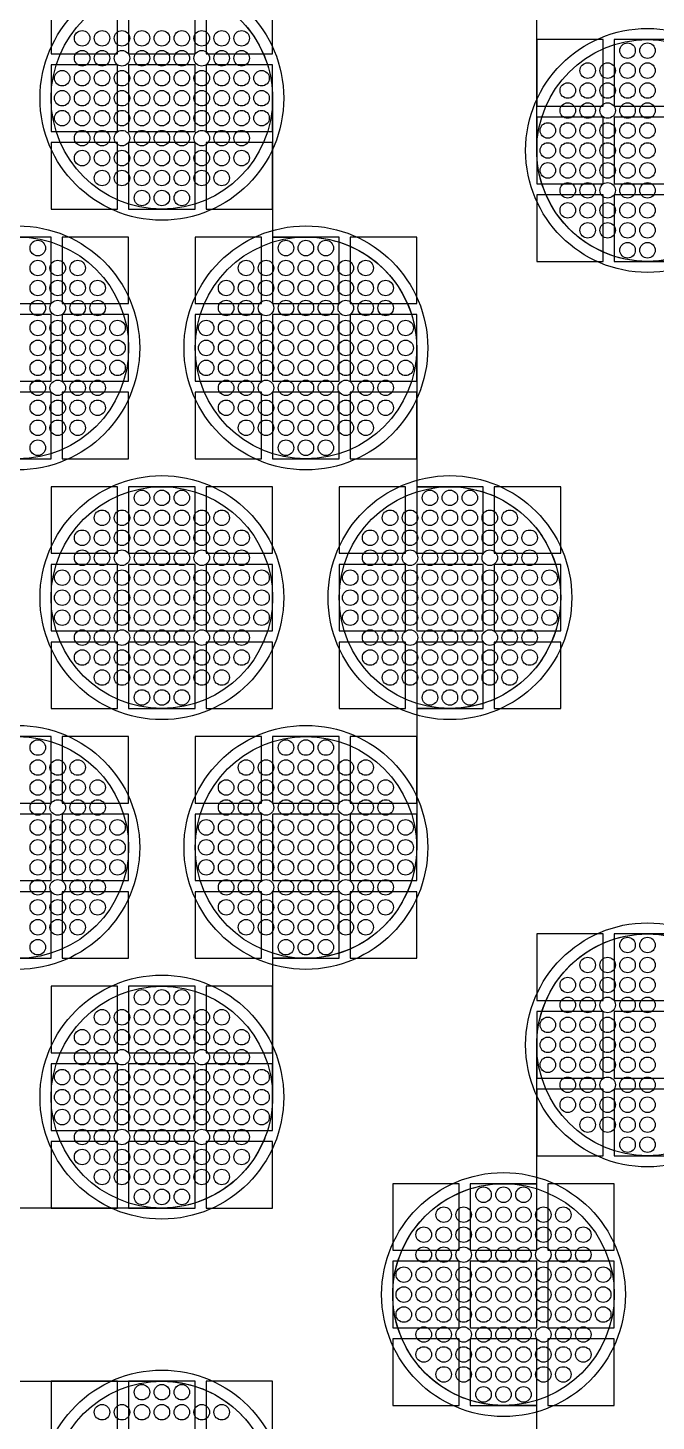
# Model space of a CAD drawing. Extents: x -49 to 54, y -38 to 38.
# Drawn here: x -23.79 to -20.96, y -17.85 to -11.57 of the extents above; entities that cross this region are included whole.
import ezdxf

# ---------------------------------------------------------------- set-up
doc = ezdxf.new("R2010")
doc.units = 0
for name, color, linetype in [('BACK_LAYER', 5, 'CONTINUOUS'), ('COND_LAYER_LOWER_ELECTRODE', 6, 'CONTINUOUS'), ('CONDUCTIVE_LAYER_BACK_LAYER', 2, 'CONTINUOUS'), ('EMITTER', 3, 'CONTINUOUS'), ('LOWER_ELECTRODE', 1, 'CONTINUOUS')]:
    doc.layers.add(name, color=color, linetype=linetype)

msp = doc.modelspace()

# ---------------------------------------------------------------- linework, layer by layer
at = {"layer": 'BACK_LAYER'}
for points in [[(-23.6884, -11.6867), (-23.3884, -11.6867), (-23.3884, -11.3867), (-23.6884, -11.3867)], [(-23.3384, -11.6867), (-23.0384, -11.6867), (-23.0384, -11.3867), (-23.3384, -11.3867)], [(-22.9884, -11.6867), (-22.6884, -11.6867), (-22.6884, -11.3867), (-22.9884, -11.3867)], [(-21.4965, -11.9223), (-21.1965, -11.9223), (-21.1965, -11.6223), (-21.4965, -11.6223)], [(-21.1465, -11.9223), (-20.8465, -11.9223), (-20.8465, -11.6223), (-21.1465, -11.6223)], [(-23.6884, -12.0367), (-23.3884, -12.0367), (-23.3884, -11.7367), (-23.6884, -11.7367)], [(-23.3384, -12.0367), (-23.0384, -12.0367), (-23.0384, -11.7367), (-23.3384, -11.7367)], [(-22.9884, -12.0367), (-22.6884, -12.0367), (-22.6884, -11.7367), (-22.9884, -11.7367)], [(-21.4965, -12.2723), (-21.1965, -12.2723), (-21.1965, -11.9723), (-21.4965, -11.9723)], [(-21.1465, -12.2723), (-20.8465, -12.2723), (-20.8465, -11.9723), (-21.1465, -11.9723)], [(-23.6884, -12.3867), (-23.3884, -12.3867), (-23.3884, -12.0867), (-23.6884, -12.0867)], [(-23.3384, -12.3867), (-23.0384, -12.3867), (-23.0384, -12.0867), (-23.3384, -12.0867)], [(-22.9884, -12.3867), (-22.6884, -12.3867), (-22.6884, -12.0867), (-22.9884, -12.0867)], [(-21.4965, -12.6223), (-21.1965, -12.6223), (-21.1965, -12.3223), (-21.4965, -12.3223)], [(-21.1465, -12.6223), (-20.8465, -12.6223), (-20.8465, -12.3223), (-21.1465, -12.3223)], [(-23.9884, -12.8125), (-23.6884, -12.8125), (-23.6884, -12.5125), (-23.9884, -12.5125)], [(-23.6384, -12.8125), (-23.3384, -12.8125), (-23.3384, -12.5125), (-23.6384, -12.5125)], [(-23.0384, -12.8125), (-22.7384, -12.8125), (-22.7384, -12.5125), (-23.0384, -12.5125)], [(-22.6884, -12.8125), (-22.3884, -12.8125), (-22.3884, -12.5125), (-22.6884, -12.5125)], [(-22.3384, -12.8125), (-22.0384, -12.8125), (-22.0384, -12.5125), (-22.3384, -12.5125)], [(-23.9884, -13.1625), (-23.6884, -13.1625), (-23.6884, -12.8625), (-23.9884, -12.8625)], [(-23.6384, -13.1625), (-23.3384, -13.1625), (-23.3384, -12.8625), (-23.6384, -12.8625)], [(-23.0384, -13.1625), (-22.7384, -13.1625), (-22.7384, -12.8625), (-23.0384, -12.8625)], [(-22.6884, -13.1625), (-22.3884, -13.1625), (-22.3884, -12.8625), (-22.6884, -12.8625)], [(-22.3384, -13.1625), (-22.0384, -13.1625), (-22.0384, -12.8625), (-22.3384, -12.8625)], [(-23.9884, -13.5125), (-23.6884, -13.5125), (-23.6884, -13.2125), (-23.9884, -13.2125)], [(-23.6384, -13.5125), (-23.3384, -13.5125), (-23.3384, -13.2125), (-23.6384, -13.2125)], [(-23.0384, -13.5125), (-22.7384, -13.5125), (-22.7384, -13.2125), (-23.0384, -13.2125)], [(-22.6884, -13.5125), (-22.3884, -13.5125), (-22.3884, -13.2125), (-22.6884, -13.2125)], [(-22.3384, -13.5125), (-22.0384, -13.5125), (-22.0384, -13.2125), (-22.3384, -13.2125)], [(-23.6884, -13.9384), (-23.3884, -13.9384), (-23.3884, -13.6384), (-23.6884, -13.6384)], [(-23.3384, -13.9384), (-23.0384, -13.9384), (-23.0384, -13.6384), (-23.3384, -13.6384)], [(-22.9884, -13.9384), (-22.6884, -13.9384), (-22.6884, -13.6384), (-22.9884, -13.6384)], [(-22.3884, -13.9384), (-22.0884, -13.9384), (-22.0884, -13.6384), (-22.3884, -13.6384)], [(-22.0384, -13.9384), (-21.7384, -13.9384), (-21.7384, -13.6384), (-22.0384, -13.6384)], [(-21.6884, -13.9384), (-21.3884, -13.9384), (-21.3884, -13.6384), (-21.6884, -13.6384)], [(-23.6884, -14.2884), (-23.3884, -14.2884), (-23.3884, -13.9884), (-23.6884, -13.9884)], [(-23.3384, -14.2884), (-23.0384, -14.2884), (-23.0384, -13.9884), (-23.3384, -13.9884)], [(-22.9884, -14.2884), (-22.6884, -14.2884), (-22.6884, -13.9884), (-22.9884, -13.9884)], [(-22.3884, -14.2884), (-22.0884, -14.2884), (-22.0884, -13.9884), (-22.3884, -13.9884)], [(-22.0384, -14.2884), (-21.7384, -14.2884), (-21.7384, -13.9884), (-22.0384, -13.9884)], [(-21.6884, -14.2884), (-21.3884, -14.2884), (-21.3884, -13.9884), (-21.6884, -13.9884)], [(-23.6884, -14.6384), (-23.3884, -14.6384), (-23.3884, -14.3384), (-23.6884, -14.3384)], [(-23.3384, -14.6384), (-23.0384, -14.6384), (-23.0384, -14.3384), (-23.3384, -14.3384)], [(-22.9884, -14.6384), (-22.6884, -14.6384), (-22.6884, -14.3384), (-22.9884, -14.3384)], [(-22.3884, -14.6384), (-22.0884, -14.6384), (-22.0884, -14.3384), (-22.3884, -14.3384)], [(-22.0384, -14.6384), (-21.7384, -14.6384), (-21.7384, -14.3384), (-22.0384, -14.3384)], [(-21.6884, -14.6384), (-21.3884, -14.6384), (-21.3884, -14.3384), (-21.6884, -14.3384)], [(-23.9884, -15.0642), (-23.6884, -15.0642), (-23.6884, -14.7642), (-23.9884, -14.7642)], [(-23.6384, -15.0642), (-23.3384, -15.0642), (-23.3384, -14.7642), (-23.6384, -14.7642)], [(-23.0384, -15.0642), (-22.7384, -15.0642), (-22.7384, -14.7642), (-23.0384, -14.7642)], [(-22.6884, -15.0642), (-22.3884, -15.0642), (-22.3884, -14.7642), (-22.6884, -14.7642)], [(-22.3384, -15.0642), (-22.0384, -15.0642), (-22.0384, -14.7642), (-22.3384, -14.7642)], [(-23.9884, -15.4142), (-23.6884, -15.4142), (-23.6884, -15.1142), (-23.9884, -15.1142)], [(-23.6384, -15.4142), (-23.3384, -15.4142), (-23.3384, -15.1142), (-23.6384, -15.1142)], [(-23.0384, -15.4142), (-22.7384, -15.4142), (-22.7384, -15.1142), (-23.0384, -15.1142)], [(-22.6884, -15.4142), (-22.3884, -15.4142), (-22.3884, -15.1142), (-22.6884, -15.1142)], [(-22.3384, -15.4142), (-22.0384, -15.4142), (-22.0384, -15.1142), (-22.3384, -15.1142)], [(-23.9884, -15.7642), (-23.6884, -15.7642), (-23.6884, -15.4642), (-23.9884, -15.4642)], [(-23.6384, -15.7642), (-23.3384, -15.7642), (-23.3384, -15.4642), (-23.6384, -15.4642)], [(-23.0384, -15.7642), (-22.7384, -15.7642), (-22.7384, -15.4642), (-23.0384, -15.4642)], [(-22.6884, -15.7642), (-22.3884, -15.7642), (-22.3884, -15.4642), (-22.6884, -15.4642)], [(-22.3384, -15.7642), (-22.0384, -15.7642), (-22.0384, -15.4642), (-22.3384, -15.4642)], [(-21.4965, -15.9544), (-21.1965, -15.9544), (-21.1965, -15.6544), (-21.4965, -15.6544)], [(-21.1465, -15.9544), (-20.8465, -15.9544), (-20.8465, -15.6544), (-21.1465, -15.6544)], [(-23.6884, -16.19), (-23.3884, -16.19), (-23.3884, -15.89), (-23.6884, -15.89)], [(-23.3384, -16.19), (-23.0384, -16.19), (-23.0384, -15.89), (-23.3384, -15.89)], [(-22.9884, -16.19), (-22.6884, -16.19), (-22.6884, -15.89), (-22.9884, -15.89)], [(-21.4965, -16.3044), (-21.1965, -16.3044), (-21.1965, -16.0044), (-21.4965, -16.0044)], [(-21.1465, -16.3044), (-20.8465, -16.3044), (-20.8465, -16.0044), (-21.1465, -16.0044)], [(-23.6884, -16.54), (-23.3884, -16.54), (-23.3884, -16.24), (-23.6884, -16.24)], [(-23.3384, -16.54), (-23.0384, -16.54), (-23.0384, -16.24), (-23.3384, -16.24)], [(-22.9884, -16.54), (-22.6884, -16.54), (-22.6884, -16.24), (-22.9884, -16.24)], [(-21.4965, -16.6544), (-21.1965, -16.6544), (-21.1965, -16.3544), (-21.4965, -16.3544)], [(-21.1465, -16.6544), (-20.8465, -16.6544), (-20.8465, -16.3544), (-21.1465, -16.3544)], [(-23.6884, -16.89), (-23.3884, -16.89), (-23.3884, -16.59), (-23.6884, -16.59)], [(-23.3384, -16.89), (-23.0384, -16.89), (-23.0384, -16.59), (-23.3384, -16.59)], [(-22.9884, -16.89), (-22.6884, -16.89), (-22.6884, -16.59), (-22.9884, -16.59)], [(-22.1465, -17.0802), (-21.8465, -17.0802), (-21.8465, -16.7802), (-22.1465, -16.7802)], [(-21.7965, -17.0802), (-21.4965, -17.0802), (-21.4965, -16.7802), (-21.7965, -16.7802)], [(-21.4465, -17.0802), (-21.1465, -17.0802), (-21.1465, -16.7802), (-21.4465, -16.7802)], [(-22.1465, -17.4302), (-21.8465, -17.4302), (-21.8465, -17.1302), (-22.1465, -17.1302)], [(-21.7965, -17.4302), (-21.4965, -17.4302), (-21.4965, -17.1302), (-21.7965, -17.1302)], [(-21.4465, -17.4302), (-21.1465, -17.4302), (-21.1465, -17.1302), (-21.4465, -17.1302)], [(-22.1465, -17.7802), (-21.8465, -17.7802), (-21.8465, -17.4802), (-22.1465, -17.4802)], [(-21.7965, -17.7802), (-21.4965, -17.7802), (-21.4965, -17.4802), (-21.7965, -17.4802)], [(-21.4465, -17.7802), (-21.1465, -17.7802), (-21.1465, -17.4802), (-21.4465, -17.4802)], [(-23.6884, -17.9704), (-23.3884, -17.9704), (-23.3884, -17.6704), (-23.6884, -17.6704)], [(-23.3384, -17.9704), (-23.0384, -17.9704), (-23.0384, -17.6704), (-23.3384, -17.6704)], [(-22.9884, -17.9704), (-22.6884, -17.9704), (-22.6884, -17.6704), (-22.9884, -17.6704)]]:
    msp.add_lwpolyline(points, close=True, dxfattribs=at)
at = {"layer": 'COND_LAYER_LOWER_ELECTRODE'}
for centre in [(-23.1884, -11.8867), (-20.9965, -12.1223), (-23.8384, -13.0125), (-22.5384, -13.0125), (-23.1884, -14.1384), (-21.8884, -14.1384), (-23.8384, -15.2642), (-22.5384, -15.2642), (-20.9965, -16.1544), (-23.1884, -16.39), (-21.6465, -17.2802), (-23.1884, -18.1704)]:
    msp.add_circle(centre, 0.55, dxfattribs=at)
at = {"layer": 'CONDUCTIVE_LAYER_BACK_LAYER'}
for points in [[(-20.8465, -12.6222), (-21.0064, -12.6222), (-21.0263, -12.6214), (-21.0461, -12.6199), (-21.0659, -12.6175), (-21.0855, -12.6144), (-21.105, -12.6104), (-21.1243, -12.6057), (-21.1434, -12.6003), (-21.1623, -12.594), (-21.1809, -12.5871), (-21.1993, -12.5794), (-21.2173, -12.571), (-21.2349, -12.5618), (-21.2522, -12.552), (-21.2691, -12.5415), (-21.2856, -12.5303), (-21.3015, -12.5185), (-21.3171, -12.5061), (-21.3321, -12.493), (-21.3465, -12.4794), (-21.3604, -12.4652), (-21.3738, -12.4505), (-21.3865, -12.4352), (-21.3987, -12.4194), (-21.4102, -12.4032), (-21.421, -12.3865), (-21.4312, -12.3695), (-21.4406, -12.352), (-21.4494, -12.3341), (-21.4575, -12.316), (-21.4648, -12.2975), (-21.4714, -12.2787), (-21.4773, -12.2597), (-21.4823, -12.2405), (-21.4867, -12.2211), (-21.4902, -12.2015), (-21.493, -12.1818), (-21.4949, -12.1621), (-21.4961, -12.1422), (-21.4965, -12.1223), (-21.4965, -11.4964)], [(-22.8111, -11.5586), (-22.7983, -11.5738), (-22.7862, -11.5896), (-22.7747, -11.6058), (-22.7639, -11.6225), (-22.7537, -11.6396), (-22.7442, -11.657), (-22.7354, -11.6749), (-22.7274, -11.6931), (-22.72, -11.7115), (-22.7135, -11.7303), (-22.7076, -11.7493), (-22.7025, -11.7685), (-22.6982, -11.7879), (-22.6947, -11.8075), (-22.6919, -11.8272), (-22.6899, -11.847), (-22.6888, -11.8668), (-22.6884, -11.8867), (-22.6884, -12.5126), (-22.5284, -12.5126), (-22.5086, -12.5134), (-22.4887, -12.515), (-22.469, -12.5174), (-22.4494, -12.5205), (-22.4299, -12.5244), (-22.4106, -12.5291), (-22.3914, -12.5346), (-22.3726, -12.5408), (-22.3539, -12.5478), (-22.3356, -12.5555), (-22.3176, -12.5639), (-22.2999, -12.573), (-22.2826, -12.5829), (-22.2658, -12.5934), (-22.2493, -12.6045), (-22.2333, -12.6164), (-22.2178, -12.6288), (-22.2028, -12.6418), (-22.1883, -12.6555), (-22.1744, -12.6697), (-22.1611, -12.6844), (-22.1483, -12.6997), (-22.1362, -12.7154), (-22.1247, -12.7317), (-22.1139, -12.7483), (-22.1037, -12.7654), (-22.0942, -12.7829), (-22.0854, -12.8007), (-22.0774, -12.8189), (-22.07, -12.8374), (-22.0635, -12.8561), (-22.0576, -12.8751), (-22.0525, -12.8944), (-22.0482, -12.9138), (-22.0447, -12.9333), (-22.0419, -12.953), (-22.0399, -12.9728), (-22.0388, -12.9927), (-22.0384, -13.0125), (-22.0384, -13.6385), (-21.8784, -13.6385), (-21.8586, -13.6393), (-21.8387, -13.6408), (-21.819, -13.6432), (-21.7994, -13.6463), (-21.7799, -13.6503), (-21.7606, -13.655), (-21.7414, -13.6604), (-21.7226, -13.6667), (-21.7039, -13.6736), (-21.6856, -13.6813), (-21.6676, -13.6897), (-21.6499, -13.6989), (-21.6326, -13.7087), (-21.6158, -13.7192), (-21.5993, -13.7304), (-21.5833, -13.7422), (-21.5678, -13.7546), (-21.5528, -13.7677), (-21.5383, -13.7813), (-21.5244, -13.7955), (-21.5111, -13.8103), (-21.4983, -13.8255), (-21.4862, -13.8413), (-21.4747, -13.8575), (-21.4639, -13.8742), (-21.4537, -13.8912), (-21.4442, -13.9087), (-21.4354, -13.9266), (-21.4274, -13.9447), (-21.42, -13.9632), (-21.4135, -13.982), (-21.4076, -14.001), (-21.4025, -14.0202), (-21.3982, -14.0396), (-21.3947, -14.0592), (-21.3919, -14.0789), (-21.3899, -14.0986), (-21.3888, -14.1185), (-21.3884, -14.1384), (-21.3888, -14.1582), (-21.3899, -14.1781), (-21.3919, -14.1979), (-21.3947, -14.2176), (-21.3982, -14.2371), (-21.4025, -14.2565), (-21.4076, -14.2758), (-21.4135, -14.2948), (-21.42, -14.3135), (-21.4274, -14.332), (-21.4354, -14.3502), (-21.4442, -14.368), (-21.4537, -14.3855), (-21.4639, -14.4026), (-21.4747, -14.4192), (-21.4862, -14.4355), (-21.4983, -14.4512), (-21.5111, -14.4665), (-21.5244, -14.4812), (-21.5383, -14.4954), (-21.5528, -14.509), (-21.5678, -14.5221), (-21.5833, -14.5345), (-21.5993, -14.5463), (-21.6158, -14.5575), (-21.6326, -14.568), (-21.6499, -14.5779), (-21.6676, -14.587), (-21.6856, -14.5954), (-21.7039, -14.6031), (-21.7226, -14.6101), (-21.7414, -14.6163), (-21.7606, -14.6218), (-21.7799, -14.6265), (-21.7994, -14.6304), (-21.819, -14.6335), (-21.8387, -14.6359), (-21.8586, -14.6375), (-21.8784, -14.6383), (-22.0384, -14.6383), (-22.0384, -15.2642), (-22.0388, -15.2841), (-22.0399, -15.3039), (-22.0419, -15.3237), (-22.0447, -15.3434), (-22.0482, -15.363), (-22.0525, -15.3824), (-22.0576, -15.4016), (-22.0635, -15.4206), (-22.07, -15.4394), (-22.0774, -15.4578), (-22.0854, -15.476), (-22.0942, -15.4938), (-22.1037, -15.5113), (-22.1139, -15.5284), (-22.1247, -15.5451), (-22.1362, -15.5613), (-22.1483, -15.577), (-22.1611, -15.5923), (-22.1744, -15.607), (-22.1883, -15.6212), (-22.2028, -15.6349), (-22.2178, -15.6479), (-22.2333, -15.6604), (-22.2493, -15.6722), (-22.2658, -15.6834), (-22.2826, -15.6939), (-22.2999, -15.7037), (-22.3176, -15.7128), (-22.3356, -15.7212), (-22.3539, -15.7289), (-22.3726, -15.7359), (-22.3914, -15.7421), (-22.4106, -15.7476), (-22.4299, -15.7523), (-22.4494, -15.7562), (-22.469, -15.7594), (-22.4887, -15.7617), (-22.5086, -15.7633), (-22.5284, -15.7641), (-22.6884, -15.7641), (-22.6884, -16.39), (-22.6888, -16.4099), (-22.6899, -16.4298), (-22.6919, -16.4495), (-22.6947, -16.4692), (-22.6982, -16.4888), (-22.7025, -16.5082), (-22.7076, -16.5274), (-22.7135, -16.5464), (-22.72, -16.5652), (-22.7274, -16.5837), (-22.7354, -16.6018), (-22.7442, -16.6197), (-22.7537, -16.6372), (-22.7639, -16.6542), (-22.7747, -16.6709), (-22.7862, -16.6871), (-22.7983, -16.7029), (-22.8111, -16.7181), (-22.8244, -16.7329), (-22.8383, -16.7471), (-22.8528, -16.7607), (-22.8678, -16.7738), (-22.8833, -16.7862), (-22.8993, -16.798), (-22.9158, -16.8092), (-22.9326, -16.8197), (-22.9499, -16.8295), (-22.9676, -16.8386), (-22.9856, -16.8471), (-23.0039, -16.8548), (-23.0226, -16.8617), (-23.0414, -16.868), (-23.0606, -16.8734), (-23.0799, -16.8781), (-23.0994, -16.882), (-23.119, -16.8852), (-23.1387, -16.8876), (-23.1586, -16.8891), (-23.1784, -16.8899), (-25.7983, -16.8899)], [(-21.4965, -18.4061), (-21.4965, -17.7801), (-21.6564, -17.7801), (-21.6763, -17.7793), (-21.6961, -17.7778), (-21.7159, -17.7754), (-21.7355, -17.7722), (-21.755, -17.7683), (-21.7743, -17.7636), (-21.7934, -17.7581), (-21.8123, -17.7519), (-21.8309, -17.745), (-21.8493, -17.7373), (-21.8673, -17.7288), (-21.8849, -17.7197), (-21.9022, -17.7099), (-21.9191, -17.6994), (-21.9356, -17.6882), (-21.9515, -17.6764), (-21.9671, -17.664), (-21.9821, -17.6509), (-21.9965, -17.6373), (-22.0104, -17.6231), (-22.0238, -17.6083), (-22.0365, -17.5931), (-22.0487, -17.5773), (-22.0602, -17.5611), (-22.071, -17.5444), (-22.0812, -17.5273), (-22.0906, -17.5099), (-22.0994, -17.492), (-22.1075, -17.4739), (-22.1148, -17.4554), (-22.1214, -17.4366), (-22.1273, -17.4176), (-22.1323, -17.3984), (-22.1367, -17.379), (-22.1402, -17.3594), (-22.143, -17.3397), (-22.1449, -17.3199), (-22.1461, -17.3001), (-22.1465, -17.2802), (-22.1461, -17.2603), (-22.1449, -17.2405), (-22.143, -17.2207), (-22.1402, -17.201), (-22.1367, -17.1815), (-22.1323, -17.162), (-22.1273, -17.1428), (-22.1214, -17.1238), (-22.1148, -17.1051), (-22.1075, -17.0866), (-22.0994, -17.0684), (-22.0906, -17.0506), (-22.0812, -17.0331), (-22.071, -17.016), (-22.0602, -16.9993), (-22.0487, -16.9831), (-22.0365, -16.9674), (-22.0238, -16.9521), (-22.0104, -16.9374), (-21.9965, -16.9232), (-21.9821, -16.9095), (-21.9671, -16.8965), (-21.9515, -16.884), (-21.9356, -16.8722), (-21.9191, -16.8611), (-21.9022, -16.8506), (-21.8849, -16.8407), (-21.8673, -16.8316), (-21.8493, -16.8232), (-21.8309, -16.8155), (-21.8123, -16.8085), (-21.7934, -16.8023), (-21.7743, -16.7968), (-21.755, -16.7921), (-21.7355, -16.7882), (-21.7159, -16.7851), (-21.6961, -16.7827), (-21.6763, -16.7811), (-21.6564, -16.7803), (-21.4965, -16.7803), (-21.4965, -16.1544), (-21.4961, -16.1345), (-21.4949, -16.1147), (-21.493, -16.0949), (-21.4902, -16.0752), (-21.4867, -16.0556), (-21.4823, -16.0362), (-21.4773, -16.017), (-21.4714, -15.998), (-21.4648, -15.9792), (-21.4575, -15.9608), (-21.4494, -15.9426), (-21.4406, -15.9247), (-21.4312, -15.9073), (-21.421, -15.8902), (-21.4102, -15.8735), (-21.3987, -15.8573), (-21.3865, -15.8415), (-21.3738, -15.8263), (-21.3604, -15.8115), (-21.3465, -15.7973), (-21.3321, -15.7837), (-21.3171, -15.7707), (-21.3015, -15.7582), (-21.2856, -15.7464), (-21.2691, -15.7352), (-21.2522, -15.7247), (-21.2349, -15.7149), (-21.2173, -15.7058), (-21.1993, -15.6973), (-21.1809, -15.6896), (-21.1623, -15.6827), (-21.1434, -15.6765), (-21.1243, -15.671), (-21.105, -15.6663), (-21.0855, -15.6624), (-21.0659, -15.6592), (-21.0461, -15.6569), (-21.0263, -15.6553), (-21.0064, -15.6545), (-20.8465, -15.6545)], [(-24.4884, -17.6705), (-23.1784, -17.6705), (-23.1586, -17.6713), (-23.1387, -17.6729), (-23.119, -17.6752), (-23.0994, -17.6784), (-23.0799, -17.6823), (-23.0606, -17.687), (-23.0414, -17.6925), (-23.0226, -17.6987), (-23.0039, -17.7057), (-22.9856, -17.7134), (-22.9676, -17.7218), (-22.9499, -17.7309), (-22.9326, -17.7408), (-22.9158, -17.7513), (-22.8993, -17.7624), (-22.8833, -17.7742), (-22.8678, -17.7867), (-22.8528, -17.7997), (-22.8383, -17.8134), (-22.8244, -17.8276), (-22.8111, -17.8423), (-22.7983, -17.8576)]]:
    msp.add_lwpolyline(points, dxfattribs=at)
at = {"layer": 'EMITTER'}
for centre in [(-23.1884, -11.8867), (-20.9965, -12.1223), (-23.8384, -13.0125), (-22.5384, -13.0125), (-23.1884, -14.1384), (-21.8884, -14.1384), (-23.8384, -15.2642), (-22.5384, -15.2642), (-20.9965, -16.1544), (-23.1884, -16.39), (-21.6465, -17.2802), (-23.1884, -18.1704)]:
    msp.add_circle(centre, 0.5, dxfattribs=at)
at = {"layer": 'LOWER_ELECTRODE'}
for centre in [(-23.5484, -11.6167), (-23.4584, -11.6167), (-23.3684, -11.6167), (-23.2784, -11.6167), (-23.1884, -11.6167), (-23.0984, -11.6167), (-23.0084, -11.6167), (-22.9184, -11.6167), (-22.8284, -11.6167), (-23.5484, -11.7067), (-23.4584, -11.7067), (-23.3684, -11.7067), (-23.2784, -11.7067), (-23.1884, -11.7067), (-23.0984, -11.7067), (-23.0084, -11.7067), (-22.9184, -11.7067), (-22.8284, -11.7067), (-21.0865, -11.6723), (-20.9965, -11.6723), (-21.2665, -11.7623), (-21.1765, -11.7623), (-21.0865, -11.7623), (-20.9965, -11.7623), (-23.6384, -11.7967), (-23.5484, -11.7967), (-23.4584, -11.7967), (-23.3684, -11.7967), (-23.2784, -11.7967), (-23.1884, -11.7967), (-23.0984, -11.7967), (-23.0084, -11.7967), (-22.9184, -11.7967), (-22.8284, -11.7967), (-22.7384, -11.7967), (-23.6384, -11.8867), (-23.5484, -11.8867), (-23.4584, -11.8867), (-23.3684, -11.8867), (-23.2784, -11.8867), (-23.1884, -11.8867), (-23.0984, -11.8867), (-23.0084, -11.8867), (-22.9184, -11.8867), (-22.8284, -11.8867), (-22.7384, -11.8867), (-21.3565, -11.8523), (-21.2665, -11.8523), (-21.1765, -11.8523), (-21.0865, -11.8523), (-20.9965, -11.8523), (-21.3565, -11.9423), (-21.2665, -11.9423), (-21.1765, -11.9423), (-21.0865, -11.9423), (-20.9965, -11.9423), (-23.6384, -11.9767), (-23.5484, -11.9767), (-23.4584, -11.9767), (-23.3684, -11.9767), (-23.2784, -11.9767), (-23.1884, -11.9767), (-23.0984, -11.9767), (-23.0084, -11.9767), (-22.9184, -11.9767), (-22.8284, -11.9767), (-22.7384, -11.9767), (-23.5484, -12.0667), (-23.4584, -12.0667), (-23.3684, -12.0667), (-23.2784, -12.0667), (-23.1884, -12.0667), (-23.0984, -12.0667), (-23.0084, -12.0667), (-22.9184, -12.0667), (-22.8284, -12.0667), (-21.4465, -12.0323), (-21.3565, -12.0323), (-21.2665, -12.0323), (-21.1765, -12.0323), (-21.0865, -12.0323), (-20.9965, -12.0323), (-23.5484, -12.1567), (-23.4584, -12.1567), (-23.3684, -12.1567), (-23.2784, -12.1567), (-23.1884, -12.1567), (-23.0984, -12.1567), (-23.0084, -12.1567), (-22.9184, -12.1567), (-22.8284, -12.1567), (-21.4465, -12.1223), (-21.3565, -12.1223), (-21.2665, -12.1223), (-21.1765, -12.1223), (-21.0865, -12.1223), (-20.9965, -12.1223), (-21.4465, -12.2123), (-21.3565, -12.2123), (-21.2665, -12.2123), (-21.1765, -12.2123), (-21.0865, -12.2123), (-20.9965, -12.2123), (-23.4584, -12.2467), (-23.3684, -12.2467), (-23.2784, -12.2467), (-23.1884, -12.2467), (-23.0984, -12.2467), (-23.0084, -12.2467), (-22.9184, -12.2467), (-23.2784, -12.3367), (-23.1884, -12.3367), (-23.0984, -12.3367), (-21.3565, -12.3023), (-21.2665, -12.3023), (-21.1765, -12.3023), (-21.0865, -12.3023), (-20.9965, -12.3023), (-21.3565, -12.3923), (-21.2665, -12.3923), (-21.1765, -12.3923), (-21.0865, -12.3923), (-20.9965, -12.3923), (-21.2665, -12.4823), (-21.1765, -12.4823), (-21.0865, -12.4823), (-20.9965, -12.4823), (-23.7484, -12.5625), (-22.6284, -12.5625), (-22.5384, -12.5625), (-22.4484, -12.5625), (-21.0865, -12.5723), (-20.9965, -12.5723), (-23.7484, -12.6525), (-23.6584, -12.6525), (-23.5684, -12.6525), (-22.8084, -12.6525), (-22.7184, -12.6525), (-22.6284, -12.6525), (-22.5384, -12.6525), (-22.4484, -12.6525), (-22.3584, -12.6525), (-22.2684, -12.6525), (-23.7484, -12.7425), (-23.6584, -12.7425), (-23.5684, -12.7425), (-23.4784, -12.7425), (-22.8984, -12.7425), (-22.8084, -12.7425), (-22.7184, -12.7425), (-22.6284, -12.7425), (-22.5384, -12.7425), (-22.4484, -12.7425), (-22.3584, -12.7425), (-22.2684, -12.7425), (-22.1784, -12.7425), (-23.7484, -12.8325), (-23.6584, -12.8325), (-23.5684, -12.8325), (-23.4784, -12.8325), (-22.8984, -12.8325), (-22.8084, -12.8325), (-22.7184, -12.8325), (-22.6284, -12.8325), (-22.5384, -12.8325), (-22.4484, -12.8325), (-22.3584, -12.8325), (-22.2684, -12.8325), (-22.1784, -12.8325), (-23.7484, -12.9225), (-23.6584, -12.9225), (-23.5684, -12.9225), (-23.4784, -12.9225), (-23.3884, -12.9225), (-22.9884, -12.9225), (-22.8984, -12.9225), (-22.8084, -12.9225), (-22.7184, -12.9225), (-22.6284, -12.9225), (-22.5384, -12.9225), (-22.4484, -12.9225), (-22.3584, -12.9225), (-22.2684, -12.9225), (-22.1784, -12.9225), (-22.0884, -12.9225), (-23.7484, -13.0125), (-23.6584, -13.0125), (-23.5684, -13.0125), (-23.4784, -13.0125), (-23.3884, -13.0125), (-22.9884, -13.0125), (-22.8984, -13.0125), (-22.8084, -13.0125), (-22.7184, -13.0125), (-22.6284, -13.0125), (-22.5384, -13.0125), (-22.4484, -13.0125), (-22.3584, -13.0125), (-22.2684, -13.0125), (-22.1784, -13.0125), (-22.0884, -13.0125), (-23.7484, -13.1025), (-23.6584, -13.1025), (-23.5684, -13.1025), (-23.4784, -13.1025), (-23.3884, -13.1025), (-22.9884, -13.1025), (-22.8984, -13.1025), (-22.8084, -13.1025), (-22.7184, -13.1025), (-22.6284, -13.1025), (-22.5384, -13.1025), (-22.4484, -13.1025), (-22.3584, -13.1025), (-22.2684, -13.1025), (-22.1784, -13.1025), (-22.0884, -13.1025), (-23.7484, -13.1925), (-23.6584, -13.1925), (-23.5684, -13.1925), (-23.4784, -13.1925), (-22.8984, -13.1925), (-22.8084, -13.1925), (-22.7184, -13.1925), (-22.6284, -13.1925), (-22.5384, -13.1925), (-22.4484, -13.1925), (-22.3584, -13.1925), (-22.2684, -13.1925), (-22.1784, -13.1925), (-23.7484, -13.2825), (-23.6584, -13.2825), (-23.5684, -13.2825), (-23.4784, -13.2825), (-22.8984, -13.2825), (-22.8084, -13.2825), (-22.7184, -13.2825), (-22.6284, -13.2825), (-22.5384, -13.2825), (-22.4484, -13.2825), (-22.3584, -13.2825), (-22.2684, -13.2825), (-22.1784, -13.2825), (-23.7484, -13.3725), (-23.6584, -13.3725), (-23.5684, -13.3725), (-22.8084, -13.3725), (-22.7184, -13.3725), (-22.6284, -13.3725), (-22.5384, -13.3725), (-22.4484, -13.3725), (-22.3584, -13.3725), (-22.2684, -13.3725), (-23.7484, -13.4625), (-22.6284, -13.4625), (-22.5384, -13.4625), (-22.4484, -13.4625), (-23.2784, -13.6884), (-23.1884, -13.6884), (-23.0984, -13.6884), (-21.9784, -13.6884), (-21.8884, -13.6884), (-21.7984, -13.6884), (-23.4584, -13.7784), (-23.3684, -13.7784), (-23.2784, -13.7784), (-23.1884, -13.7784), (-23.0984, -13.7784), (-23.0084, -13.7784), (-22.9184, -13.7784), (-22.1584, -13.7784), (-22.0684, -13.7784), (-21.9784, -13.7784), (-21.8884, -13.7784), (-21.7984, -13.7784), (-21.7084, -13.7784), (-21.6184, -13.7784), (-23.5484, -13.8684), (-23.4584, -13.8684), (-23.3684, -13.8684), (-23.2784, -13.8684), (-23.1884, -13.8684), (-23.0984, -13.8684), (-23.0084, -13.8684), (-22.9184, -13.8684), (-22.8284, -13.8684), (-22.2484, -13.8684), (-22.1584, -13.8684), (-22.0684, -13.8684), (-21.9784, -13.8684), (-21.8884, -13.8684), (-21.7984, -13.8684), (-21.7084, -13.8684), (-21.6184, -13.8684), (-21.5284, -13.8684), (-23.5484, -13.9584), (-23.4584, -13.9584), (-23.3684, -13.9584), (-23.2784, -13.9584), (-23.1884, -13.9584), (-23.0984, -13.9584), (-23.0084, -13.9584), (-22.9184, -13.9584), (-22.8284, -13.9584), (-22.2484, -13.9584), (-22.1584, -13.9584), (-22.0684, -13.9584), (-21.9784, -13.9584), (-21.8884, -13.9584), (-21.7984, -13.9584), (-21.7084, -13.9584), (-21.6184, -13.9584), (-21.5284, -13.9584), (-23.6384, -14.0484), (-23.5484, -14.0484), (-23.4584, -14.0484), (-23.3684, -14.0484), (-23.2784, -14.0484), (-23.1884, -14.0484), (-23.0984, -14.0484), (-23.0084, -14.0484), (-22.9184, -14.0484), (-22.8284, -14.0484), (-22.7384, -14.0484), (-22.3384, -14.0484), (-22.2484, -14.0484), (-22.1584, -14.0484), (-22.0684, -14.0484), (-21.9784, -14.0484), (-21.8884, -14.0484), (-21.7984, -14.0484), (-21.7084, -14.0484), (-21.6184, -14.0484), (-21.5284, -14.0484), (-21.4384, -14.0484), (-23.6384, -14.1384), (-23.5484, -14.1384), (-23.4584, -14.1384), (-23.3684, -14.1384), (-23.2784, -14.1384), (-23.1884, -14.1384), (-23.0984, -14.1384), (-23.0084, -14.1384), (-22.9184, -14.1384), (-22.8284, -14.1384), (-22.7384, -14.1384), (-22.3384, -14.1384), (-22.2484, -14.1384), (-22.1584, -14.1384), (-22.0684, -14.1384), (-21.9784, -14.1384), (-21.8884, -14.1384), (-21.7984, -14.1384), (-21.7084, -14.1384), (-21.6184, -14.1384), (-21.5284, -14.1384), (-21.4384, -14.1384), (-23.6384, -14.2284), (-23.5484, -14.2284), (-23.4584, -14.2284), (-23.3684, -14.2284), (-23.2784, -14.2284), (-23.1884, -14.2284), (-23.0984, -14.2284), (-23.0084, -14.2284), (-22.9184, -14.2284), (-22.8284, -14.2284), (-22.7384, -14.2284), (-22.3384, -14.2284), (-22.2484, -14.2284), (-22.1584, -14.2284), (-22.0684, -14.2284), (-21.9784, -14.2284), (-21.8884, -14.2284), (-21.7984, -14.2284), (-21.7084, -14.2284), (-21.6184, -14.2284), (-21.5284, -14.2284), (-21.4384, -14.2284), (-23.5484, -14.3184), (-23.4584, -14.3184), (-23.3684, -14.3184), (-23.2784, -14.3184), (-23.1884, -14.3184), (-23.0984, -14.3184), (-23.0084, -14.3184), (-22.9184, -14.3184), (-22.8284, -14.3184), (-22.2484, -14.3184), (-22.1584, -14.3184), (-22.0684, -14.3184), (-21.9784, -14.3184), (-21.8884, -14.3184), (-21.7984, -14.3184), (-21.7084, -14.3184), (-21.6184, -14.3184), (-21.5284, -14.3184), (-23.5484, -14.4084), (-23.4584, -14.4084), (-23.3684, -14.4084), (-23.2784, -14.4084), (-23.1884, -14.4084), (-23.0984, -14.4084), (-23.0084, -14.4084), (-22.9184, -14.4084), (-22.8284, -14.4084), (-22.2484, -14.4084), (-22.1584, -14.4084), (-22.0684, -14.4084), (-21.9784, -14.4084), (-21.8884, -14.4084), (-21.7984, -14.4084), (-21.7084, -14.4084), (-21.6184, -14.4084), (-21.5284, -14.4084), (-23.4584, -14.4984), (-23.3684, -14.4984), (-23.2784, -14.4984), (-23.1884, -14.4984), (-23.0984, -14.4984), (-23.0084, -14.4984), (-22.9184, -14.4984), (-22.1584, -14.4984), (-22.0684, -14.4984), (-21.9784, -14.4984), (-21.8884, -14.4984), (-21.7984, -14.4984), (-21.7084, -14.4984), (-21.6184, -14.4984), (-23.2784, -14.5884), (-23.1884, -14.5884), (-23.0984, -14.5884), (-21.9784, -14.5884), (-21.8884, -14.5884), (-21.7984, -14.5884), (-23.7484, -14.8142), (-22.6284, -14.8142), (-22.5384, -14.8142), (-22.4484, -14.8142), (-23.7484, -14.9042), (-23.6584, -14.9042), (-23.5684, -14.9042), (-22.8084, -14.9042), (-22.7184, -14.9042), (-22.6284, -14.9042), (-22.5384, -14.9042), (-22.4484, -14.9042), (-22.3584, -14.9042), (-22.2684, -14.9042), (-23.7484, -14.9942), (-23.6584, -14.9942), (-23.5684, -14.9942), (-23.4784, -14.9942), (-22.8984, -14.9942), (-22.8084, -14.9942), (-22.7184, -14.9942), (-22.6284, -14.9942), (-22.5384, -14.9942), (-22.4484, -14.9942), (-22.3584, -14.9942), (-22.2684, -14.9942), (-22.1784, -14.9942), (-23.7484, -15.0842), (-23.6584, -15.0842), (-23.5684, -15.0842), (-23.4784, -15.0842), (-22.8984, -15.0842), (-22.8084, -15.0842), (-22.7184, -15.0842), (-22.6284, -15.0842), (-22.5384, -15.0842), (-22.4484, -15.0842), (-22.3584, -15.0842), (-22.2684, -15.0842), (-22.1784, -15.0842), (-23.7484, -15.1742), (-23.6584, -15.1742), (-23.5684, -15.1742), (-23.4784, -15.1742), (-23.3884, -15.1742), (-22.9884, -15.1742), (-22.8984, -15.1742), (-22.8084, -15.1742), (-22.7184, -15.1742), (-22.6284, -15.1742), (-22.5384, -15.1742), (-22.4484, -15.1742), (-22.3584, -15.1742), (-22.2684, -15.1742), (-22.1784, -15.1742), (-22.0884, -15.1742), (-23.7484, -15.2642), (-23.6584, -15.2642), (-23.5684, -15.2642), (-23.4784, -15.2642), (-23.3884, -15.2642), (-22.9884, -15.2642), (-22.8984, -15.2642), (-22.8084, -15.2642), (-22.7184, -15.2642), (-22.6284, -15.2642), (-22.5384, -15.2642), (-22.4484, -15.2642), (-22.3584, -15.2642), (-22.2684, -15.2642), (-22.1784, -15.2642), (-22.0884, -15.2642), (-23.7484, -15.3542), (-23.6584, -15.3542), (-23.5684, -15.3542), (-23.4784, -15.3542), (-23.3884, -15.3542), (-22.9884, -15.3542), (-22.8984, -15.3542), (-22.8084, -15.3542), (-22.7184, -15.3542), (-22.6284, -15.3542), (-22.5384, -15.3542), (-22.4484, -15.3542), (-22.3584, -15.3542), (-22.2684, -15.3542), (-22.1784, -15.3542), (-22.0884, -15.3542), (-23.7484, -15.4442), (-23.6584, -15.4442), (-23.5684, -15.4442), (-23.4784, -15.4442), (-22.8984, -15.4442), (-22.8084, -15.4442), (-22.7184, -15.4442), (-22.6284, -15.4442), (-22.5384, -15.4442), (-22.4484, -15.4442), (-22.3584, -15.4442), (-22.2684, -15.4442), (-22.1784, -15.4442), (-23.7484, -15.5342), (-23.6584, -15.5342), (-23.5684, -15.5342), (-23.4784, -15.5342), (-22.8984, -15.5342), (-22.8084, -15.5342), (-22.7184, -15.5342), (-22.6284, -15.5342), (-22.5384, -15.5342), (-22.4484, -15.5342), (-22.3584, -15.5342), (-22.2684, -15.5342), (-22.1784, -15.5342), (-23.7484, -15.6242), (-23.6584, -15.6242), (-23.5684, -15.6242), (-22.8084, -15.6242), (-22.7184, -15.6242), (-22.6284, -15.6242), (-22.5384, -15.6242), (-22.4484, -15.6242), (-22.3584, -15.6242), (-22.2684, -15.6242), (-23.7484, -15.7142), (-22.6284, -15.7142), (-22.5384, -15.7142), (-22.4484, -15.7142), (-21.0865, -15.7044), (-20.9965, -15.7044), (-21.2665, -15.7944), (-21.1765, -15.7944), (-21.0865, -15.7944), (-20.9965, -15.7944), (-21.3565, -15.8844), (-21.2665, -15.8844), (-21.1765, -15.8844), (-21.0865, -15.8844), (-20.9965, -15.8844), (-23.2784, -15.94), (-23.1884, -15.94), (-23.0984, -15.94), (-21.3565, -15.9744), (-21.2665, -15.9744), (-21.1765, -15.9744), (-21.0865, -15.9744), (-20.9965, -15.9744), (-23.4584, -16.03), (-23.3684, -16.03), (-23.2784, -16.03), (-23.1884, -16.03), (-23.0984, -16.03), (-23.0084, -16.03), (-22.9184, -16.03), (-21.4465, -16.0644), (-21.3565, -16.0644), (-21.2665, -16.0644), (-21.1765, -16.0644), (-21.0865, -16.0644), (-20.9965, -16.0644), (-23.5484, -16.12), (-23.4584, -16.12), (-23.3684, -16.12), (-23.2784, -16.12), (-23.1884, -16.12), (-23.0984, -16.12), (-23.0084, -16.12), (-22.9184, -16.12), (-22.8284, -16.12), (-21.4465, -16.1544), (-21.3565, -16.1544), (-21.2665, -16.1544), (-21.1765, -16.1544), (-21.0865, -16.1544), (-20.9965, -16.1544), (-23.5484, -16.21), (-23.4584, -16.21), (-23.3684, -16.21), (-23.2784, -16.21), (-23.1884, -16.21), (-23.0984, -16.21), (-23.0084, -16.21), (-22.9184, -16.21), (-22.8284, -16.21), (-23.6384, -16.3), (-23.5484, -16.3), (-23.4584, -16.3), (-23.3684, -16.3), (-23.2784, -16.3), (-23.1884, -16.3), (-23.0984, -16.3), (-23.0084, -16.3), (-22.9184, -16.3), (-22.8284, -16.3), (-22.7384, -16.3), (-21.4465, -16.2444), (-21.3565, -16.2444), (-21.2665, -16.2444), (-21.1765, -16.2444), (-21.0865, -16.2444), (-20.9965, -16.2444), (-21.3565, -16.3344), (-21.2665, -16.3344), (-21.1765, -16.3344), (-21.0865, -16.3344), (-20.9965, -16.3344), (-23.6384, -16.39), (-23.5484, -16.39), (-23.4584, -16.39), (-23.3684, -16.39), (-23.2784, -16.39), (-23.1884, -16.39), (-23.0984, -16.39), (-23.0084, -16.39), (-22.9184, -16.39), (-22.8284, -16.39), (-22.7384, -16.39), (-21.3565, -16.4244), (-21.2665, -16.4244), (-21.1765, -16.4244), (-21.0865, -16.4244), (-20.9965, -16.4244), (-23.6384, -16.48), (-23.5484, -16.48), (-23.4584, -16.48), (-23.3684, -16.48), (-23.2784, -16.48), (-23.1884, -16.48), (-23.0984, -16.48), (-23.0084, -16.48), (-22.9184, -16.48), (-22.8284, -16.48), (-22.7384, -16.48), (-21.2665, -16.5144), (-21.1765, -16.5144), (-21.0865, -16.5144), (-20.9965, -16.5144), (-23.5484, -16.57), (-23.4584, -16.57), (-23.3684, -16.57), (-23.2784, -16.57), (-23.1884, -16.57), (-23.0984, -16.57), (-23.0084, -16.57), (-22.9184, -16.57), (-22.8284, -16.57), (-21.0865, -16.6044), (-20.9965, -16.6044), (-23.5484, -16.66), (-23.4584, -16.66), (-23.3684, -16.66), (-23.2784, -16.66), (-23.1884, -16.66), (-23.0984, -16.66), (-23.0084, -16.66), (-22.9184, -16.66), (-22.8284, -16.66), (-23.4584, -16.75), (-23.3684, -16.75), (-23.2784, -16.75), (-23.1884, -16.75), (-23.0984, -16.75), (-23.0084, -16.75), (-22.9184, -16.75), (-23.2784, -16.84), (-23.1884, -16.84), (-23.0984, -16.84), (-21.7365, -16.8302), (-21.6465, -16.8302), (-21.5565, -16.8302), (-21.9165, -16.9202), (-21.8265, -16.9202), (-21.7365, -16.9202), (-21.6465, -16.9202), (-21.5565, -16.9202), (-21.4665, -16.9202), (-21.3765, -16.9202), (-22.0065, -17.0102), (-21.9165, -17.0102), (-21.8265, -17.0102), (-21.7365, -17.0102), (-21.6465, -17.0102), (-21.5565, -17.0102), (-21.4665, -17.0102), (-21.3765, -17.0102), (-21.2865, -17.0102), (-22.0065, -17.1002), (-21.9165, -17.1002), (-21.8265, -17.1002), (-21.7365, -17.1002), (-21.6465, -17.1002), (-21.5565, -17.1002), (-21.4665, -17.1002), (-21.3765, -17.1002), (-21.2865, -17.1002), (-22.0965, -17.1902), (-22.0065, -17.1902), (-21.9165, -17.1902), (-21.8265, -17.1902), (-21.7365, -17.1902), (-21.6465, -17.1902), (-21.5565, -17.1902), (-21.4665, -17.1902), (-21.3765, -17.1902), (-21.2865, -17.1902), (-21.1965, -17.1902), (-22.0965, -17.2802), (-22.0065, -17.2802), (-21.9165, -17.2802), (-21.8265, -17.2802), (-21.7365, -17.2802), (-21.6465, -17.2802), (-21.5565, -17.2802), (-21.4665, -17.2802), (-21.3765, -17.2802), (-21.2865, -17.2802), (-21.1965, -17.2802), (-22.0965, -17.3702), (-22.0065, -17.3702), (-21.9165, -17.3702), (-21.8265, -17.3702), (-21.7365, -17.3702), (-21.6465, -17.3702), (-21.5565, -17.3702), (-21.4665, -17.3702), (-21.3765, -17.3702), (-21.2865, -17.3702), (-21.1965, -17.3702), (-22.0065, -17.4602), (-21.9165, -17.4602), (-21.8265, -17.4602), (-21.7365, -17.4602), (-21.6465, -17.4602), (-21.5565, -17.4602), (-21.4665, -17.4602), (-21.3765, -17.4602), (-21.2865, -17.4602), (-22.0065, -17.5502), (-21.9165, -17.5502), (-21.8265, -17.5502), (-21.7365, -17.5502), (-21.6465, -17.5502), (-21.5565, -17.5502), (-21.4665, -17.5502), (-21.3765, -17.5502), (-21.2865, -17.5502), (-21.9165, -17.6402), (-21.8265, -17.6402), (-21.7365, -17.6402), (-21.6465, -17.6402), (-21.5565, -17.6402), (-21.4665, -17.6402), (-21.3765, -17.6402), (-23.2784, -17.7204), (-23.1884, -17.7204), (-23.0984, -17.7204), (-21.7365, -17.7302), (-21.6465, -17.7302), (-21.5565, -17.7302), (-23.4584, -17.8104), (-23.3684, -17.8104), (-23.2784, -17.8104), (-23.1884, -17.8104), (-23.0984, -17.8104), (-23.0084, -17.8104), (-22.9184, -17.8104)]:
    msp.add_circle(centre, 0.035, dxfattribs=at)

doc.saveas('drawing.dxf')
